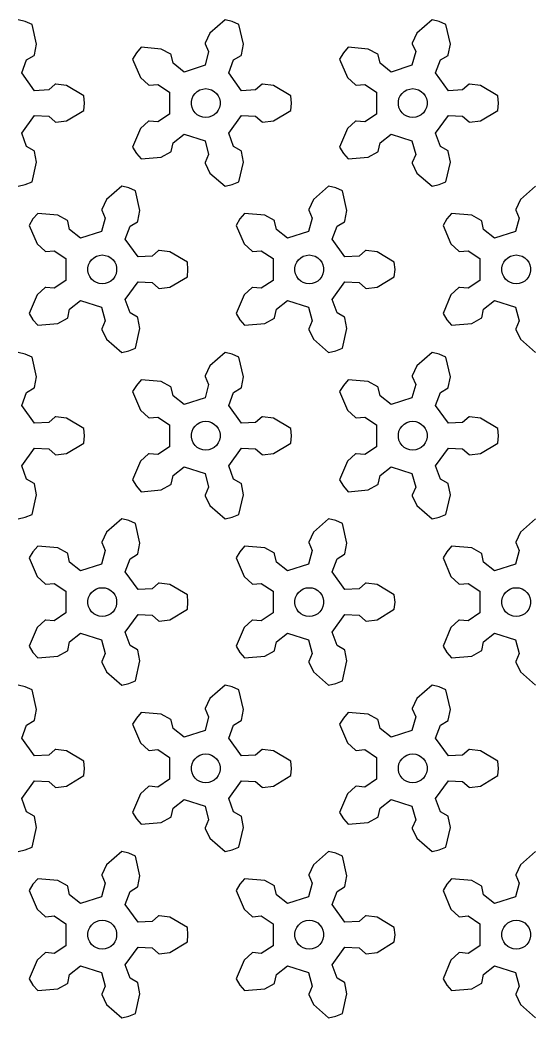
# Model space of a CAD drawing. Extents: x 0 to 210, y 0 to 225.
# Drawn here: x 52.8 to 106.2, y 121.1 to 224.8 of the extents above; entities that cross this region are included whole.
import ezdxf

# ---------------------------------------------------------------- set-up
doc = ezdxf.new("R2010")
doc.units = 0

msp = doc.modelspace()

# ---------------------------------------------------------------- linework, layer by layer
for p, q in [((53.38, 224.61), (52.64, 224.78)), ((54.08, 224.32), (53.38, 224.61)), ((54.55, 222.27), (54.08, 224.32)), ((74.15, 224.78), (72.57, 223.4)), ((74.89, 224.61), (74.15, 224.78)), ((75.59, 224.32), (74.89, 224.61)), ((76.06, 222.27), (75.59, 224.32)), ((95.66, 224.78), (94.08, 223.4)), ((96.41, 224.61), (95.66, 224.78)), ((97.1, 224.32), (96.41, 224.61)), ((97.57, 222.27), (97.1, 224.32)), ((72.57, 223.4), (72.09, 222.37)), ((94.08, 223.4), (93.6, 222.37)), ((54.33, 221.15), (54.55, 222.27)), ((65.43, 221.95), (64.93, 221.38)), ((67.52, 221.76), (65.43, 221.95)), ((72.09, 222.37), (72.09, 222.31)), ((72.09, 222.31), (72.44, 221.49)), ((75.84, 221.15), (76.06, 222.27)), ((86.94, 221.95), (86.44, 221.38)), ((89.03, 221.76), (86.94, 221.95)), ((93.6, 222.37), (93.6, 222.31)), ((93.6, 222.31), (93.96, 221.49)), ((97.35, 221.15), (97.57, 222.27)), ((53.52, 220.64), (54.29, 221.1)), ((54.29, 221.1), (54.33, 221.15)), ((64.93, 221.38), (64.54, 220.72)), ((68.51, 221.21), (67.52, 221.76)), ((68.55, 221.16), (68.51, 221.21)), ((68.75, 220.28), (68.55, 221.16)), ((72.44, 221.49), (72.06, 220.07)), ((75.03, 220.64), (75.81, 221.1)), ((75.81, 221.1), (75.84, 221.15)), ((86.44, 221.38), (86.05, 220.72)), ((90.02, 221.21), (89.03, 221.76)), ((90.06, 221.16), (90.02, 221.21)), ((90.26, 220.28), (90.06, 221.16)), ((93.96, 221.49), (93.57, 220.07)), ((96.55, 220.64), (97.32, 221.1)), ((97.32, 221.1), (97.35, 221.15)), ((53.01, 219.27), (53.52, 220.64)), ((64.54, 220.72), (65.36, 218.79)), ((69.89, 219.37), (68.75, 220.28)), ((72.06, 220.07), (69.89, 219.37)), ((74.52, 219.27), (75.03, 220.64)), ((86.05, 220.72), (86.88, 218.79)), ((91.4, 219.37), (90.26, 220.28)), ((93.57, 220.07), (91.4, 219.37)), ((96.03, 219.27), (96.55, 220.64)), ((54.34, 217.43), (53.01, 219.27)), ((65.36, 218.79), (66.19, 218.02)), ((75.86, 217.43), (74.52, 219.27)), ((86.88, 218.79), (87.71, 218.02)), ((97.37, 217.43), (96.03, 219.27)), ((56.48, 218.09), (55.81, 217.5)), ((56.54, 218.11), (56.48, 218.09)), ((57.67, 217.97), (56.54, 218.11)), ((59.47, 216.89), (57.67, 217.97)), ((66.19, 218.02), (66.25, 218)), ((66.25, 218), (67.15, 218.08)), ((67.15, 218.08), (68.37, 217.28)), ((78, 218.09), (77.32, 217.5)), ((78.05, 218.11), (78, 218.09)), ((79.18, 217.97), (78.05, 218.11)), ((80.98, 216.89), (79.18, 217.97)), ((87.71, 218.02), (87.76, 218)), ((87.76, 218), (88.66, 218.08)), ((88.66, 218.08), (89.88, 217.28)), ((99.51, 218.09), (98.83, 217.5)), ((99.57, 218.11), (99.51, 218.09)), ((100.69, 217.97), (99.57, 218.11)), ((102.5, 216.89), (100.69, 217.97)), ((55.81, 217.5), (54.34, 217.43)), ((59.54, 216.14), (59.47, 216.89)), ((68.37, 217.28), (68.37, 215)), ((70.71, 216.6), (70.84, 216.89)), ((70.84, 216.89), (71.02, 217.14)), ((71.02, 217.14), (71.26, 217.35)), ((71.26, 217.35), (71.53, 217.51)), ((71.53, 217.51), (71.83, 217.6)), ((71.83, 217.6), (72.14, 217.64)), ((72.14, 217.64), (72.45, 217.6)), ((72.45, 217.6), (72.75, 217.51)), ((72.75, 217.51), (73.02, 217.35)), ((73.02, 217.35), (73.25, 217.14)), ((73.25, 217.14), (73.44, 216.89)), ((73.44, 216.89), (73.57, 216.6)), ((77.32, 217.5), (75.86, 217.43)), ((81.05, 216.14), (80.98, 216.89)), ((89.88, 217.28), (89.88, 215)), ((92.22, 216.6), (92.35, 216.89)), ((92.35, 216.89), (92.54, 217.14)), ((92.54, 217.14), (92.77, 217.35)), ((92.77, 217.35), (93.04, 217.51)), ((93.04, 217.51), (93.34, 217.6)), ((93.34, 217.6), (93.65, 217.64)), ((93.65, 217.64), (93.96, 217.6)), ((93.96, 217.6), (94.26, 217.51)), ((94.26, 217.51), (94.53, 217.35)), ((94.53, 217.35), (94.77, 217.14)), ((94.77, 217.14), (94.95, 216.89)), ((94.95, 216.89), (95.08, 216.6)), ((98.83, 217.5), (97.37, 217.43)), ((102.56, 216.14), (102.5, 216.89)), ((59.47, 215.38), (59.54, 216.14)), ((70.65, 216.29), (70.71, 216.6)), ((70.65, 215.98), (70.65, 216.29)), ((70.71, 215.67), (70.65, 215.98)), ((70.84, 215.39), (70.71, 215.67)), ((73.57, 215.67), (73.44, 215.39)), ((73.57, 216.6), (73.63, 216.29)), ((73.63, 215.98), (73.57, 215.67)), ((73.63, 216.29), (73.63, 215.98)), ((80.98, 215.38), (81.05, 216.14)), ((92.16, 216.29), (92.22, 216.6)), ((92.16, 215.98), (92.16, 216.29)), ((92.22, 215.67), (92.16, 215.98)), ((92.35, 215.39), (92.22, 215.67)), ((95.08, 215.67), (94.95, 215.39)), ((95.08, 216.6), (95.14, 216.29)), ((95.14, 215.98), (95.08, 215.67)), ((95.14, 216.29), (95.14, 215.98)), ((102.5, 215.38), (102.56, 216.14)), ((53.01, 213), (54.34, 214.84)), ((54.34, 214.84), (55.81, 214.78)), ((55.81, 214.78), (56.48, 214.18)), ((57.67, 214.3), (59.47, 215.38)), ((68.37, 215), (67.15, 214.19)), ((71.02, 215.13), (70.84, 215.39)), ((71.26, 214.92), (71.02, 215.13)), ((71.53, 214.77), (71.26, 214.92)), ((71.83, 214.67), (71.53, 214.77)), ((72.14, 214.64), (71.83, 214.67)), ((72.45, 214.67), (72.14, 214.64)), ((72.75, 214.77), (72.45, 214.67)), ((73.02, 214.92), (72.75, 214.77)), ((73.25, 215.13), (73.02, 214.92)), ((73.44, 215.39), (73.25, 215.13)), ((74.52, 213), (75.86, 214.84)), ((75.86, 214.84), (77.32, 214.78)), ((77.32, 214.78), (78, 214.18)), ((79.18, 214.3), (80.98, 215.38)), ((89.88, 215), (88.66, 214.19)), ((92.54, 215.13), (92.35, 215.39)), ((92.77, 214.92), (92.54, 215.13)), ((93.04, 214.77), (92.77, 214.92)), ((93.34, 214.67), (93.04, 214.77)), ((93.65, 214.64), (93.34, 214.67)), ((93.96, 214.67), (93.65, 214.64)), ((94.26, 214.77), (93.96, 214.67)), ((94.53, 214.92), (94.26, 214.77)), ((94.77, 215.13), (94.53, 214.92)), ((94.95, 215.39), (94.77, 215.13)), ((96.03, 213), (97.37, 214.84)), ((97.37, 214.84), (98.83, 214.78)), ((98.83, 214.78), (99.51, 214.18)), ((100.69, 214.3), (102.5, 215.38)), ((56.48, 214.18), (56.54, 214.17)), ((56.54, 214.17), (57.67, 214.3)), ((66.19, 214.26), (65.36, 213.48)), ((66.25, 214.27), (66.19, 214.26)), ((67.15, 214.19), (66.25, 214.27)), ((78, 214.18), (78.05, 214.17)), ((78.05, 214.17), (79.18, 214.3)), ((87.71, 214.26), (86.88, 213.48)), ((87.76, 214.27), (87.71, 214.26)), ((88.66, 214.19), (87.76, 214.27)), ((99.51, 214.18), (99.57, 214.17)), ((99.57, 214.17), (100.69, 214.3)), ((53.52, 211.63), (53.01, 213)), ((65.36, 213.48), (64.54, 211.55)), ((68.75, 211.99), (69.89, 212.9)), ((69.89, 212.9), (72.06, 212.2)), ((75.03, 211.63), (74.52, 213)), ((86.88, 213.48), (86.05, 211.55)), ((90.26, 211.99), (91.4, 212.9)), ((91.4, 212.9), (93.57, 212.2)), ((96.55, 211.63), (96.03, 213)), ((54.29, 211.17), (53.52, 211.63)), ((64.54, 211.55), (64.93, 210.9)), ((68.55, 211.11), (68.75, 211.99)), ((72.06, 212.2), (72.44, 210.79)), ((75.81, 211.17), (75.03, 211.63)), ((86.05, 211.55), (86.44, 210.9)), ((90.06, 211.11), (90.26, 211.99)), ((93.57, 212.2), (93.96, 210.79)), ((97.32, 211.17), (96.55, 211.63)), ((54.33, 211.12), (54.29, 211.17)), ((54.55, 210.01), (54.33, 211.12)), ((64.93, 210.9), (65.43, 210.33)), ((65.43, 210.33), (67.52, 210.51)), ((67.52, 210.51), (68.51, 211.07)), ((68.51, 211.07), (68.55, 211.11)), ((72.44, 210.79), (72.09, 209.96)), ((75.84, 211.12), (75.81, 211.17)), ((76.06, 210.01), (75.84, 211.12)), ((86.44, 210.9), (86.94, 210.33)), ((86.94, 210.33), (89.03, 210.51)), ((89.03, 210.51), (90.02, 211.07)), ((90.02, 211.07), (90.06, 211.11)), ((93.96, 210.79), (93.6, 209.96)), ((97.35, 211.12), (97.32, 211.17)), ((97.57, 210.01), (97.35, 211.12)), ((54.08, 207.96), (54.55, 210.01)), ((72.09, 209.96), (72.09, 209.9)), ((72.09, 209.9), (72.57, 208.87)), ((75.59, 207.96), (76.06, 210.01)), ((93.6, 209.96), (93.6, 209.9)), ((93.6, 209.9), (94.08, 208.87)), ((97.1, 207.96), (97.57, 210.01)), ((72.57, 208.87), (74.15, 207.49)), ((94.08, 208.87), (95.66, 207.49)), ((52.64, 207.49), (53.38, 207.66)), ((53.38, 207.66), (54.08, 207.96)), ((63.4, 207.49), (61.81, 206.11)), ((64.14, 207.32), (63.4, 207.49)), ((64.83, 207.02), (64.14, 207.32)), ((74.15, 207.49), (74.89, 207.66)), ((74.89, 207.66), (75.59, 207.96)), ((84.91, 207.49), (83.33, 206.11)), ((85.65, 207.32), (84.91, 207.49)), ((86.35, 207.02), (85.65, 207.32)), ((95.66, 207.49), (96.41, 207.66)), ((96.41, 207.66), (97.1, 207.96)), ((106.42, 207.49), (104.84, 206.11)), ((65.3, 204.98), (64.83, 207.02)), ((86.82, 204.98), (86.35, 207.02)), ((61.81, 206.11), (61.34, 205.08)), ((83.33, 206.11), (82.85, 205.08)), ((104.84, 206.11), (104.36, 205.08)), ((54.67, 204.66), (54.17, 204.09)), ((56.76, 204.47), (54.67, 204.66)), ((57.76, 203.92), (56.76, 204.47)), ((61.34, 205.08), (61.33, 205.02)), ((61.33, 205.02), (61.69, 204.19)), ((65.08, 203.86), (65.3, 204.98)), ((76.18, 204.66), (75.68, 204.09)), ((78.28, 204.47), (76.18, 204.66)), ((79.27, 203.92), (78.28, 204.47)), ((82.85, 205.08), (82.85, 205.02)), ((82.85, 205.02), (83.2, 204.19)), ((86.6, 203.86), (86.82, 204.98)), ((97.7, 204.66), (97.2, 204.09)), ((99.79, 204.47), (97.7, 204.66)), ((100.78, 203.92), (99.79, 204.47)), ((104.36, 205.08), (104.36, 205.02)), ((104.36, 205.02), (104.71, 204.19)), ((54.17, 204.09), (53.78, 203.43)), ((53.78, 203.43), (54.61, 201.5)), ((57.79, 203.87), (57.76, 203.92)), ((57.99, 202.99), (57.79, 203.87)), ((61.69, 204.19), (61.3, 202.78)), ((63.76, 201.98), (64.28, 203.35)), ((64.28, 203.35), (65.05, 203.81)), ((65.05, 203.81), (65.08, 203.86)), ((75.68, 204.09), (75.29, 203.43)), ((75.29, 203.43), (76.12, 201.5)), ((79.3, 203.87), (79.27, 203.92)), ((79.5, 202.99), (79.3, 203.87)), ((83.2, 204.19), (82.81, 202.78)), ((85.28, 201.98), (85.79, 203.35)), ((85.79, 203.35), (86.56, 203.81)), ((86.56, 203.81), (86.6, 203.86)), ((97.2, 204.09), (96.81, 203.43)), ((96.81, 203.43), (97.63, 201.5)), ((100.82, 203.87), (100.78, 203.92)), ((101.02, 202.99), (100.82, 203.87)), ((104.71, 204.19), (104.33, 202.78)), ((59.13, 202.08), (57.99, 202.99)), ((61.3, 202.78), (59.13, 202.08)), ((80.65, 202.08), (79.5, 202.99)), ((82.81, 202.78), (80.65, 202.08)), ((102.16, 202.08), (101.02, 202.99)), ((104.33, 202.78), (102.16, 202.08)), ((54.61, 201.5), (55.44, 200.73)), ((65.1, 200.14), (63.76, 201.98)), ((76.12, 201.5), (76.95, 200.73)), ((86.61, 200.14), (85.28, 201.98)), ((97.63, 201.5), (98.46, 200.73)), ((55.44, 200.73), (55.5, 200.71)), ((55.5, 200.71), (56.39, 200.79)), ((56.39, 200.79), (57.61, 199.99)), ((60.5, 200.06), (60.77, 200.22)), ((60.77, 200.22), (61.07, 200.31)), ((61.07, 200.31), (61.38, 200.35)), ((61.38, 200.35), (61.69, 200.31)), ((61.69, 200.31), (61.99, 200.22)), ((61.99, 200.22), (62.26, 200.06)), ((66.56, 200.21), (65.1, 200.14)), ((67.24, 200.8), (66.56, 200.21)), ((67.3, 200.82), (67.24, 200.8)), ((68.42, 200.68), (67.3, 200.82)), ((70.23, 199.6), (68.42, 200.68)), ((76.95, 200.73), (77.01, 200.71)), ((77.01, 200.71), (77.9, 200.79)), ((77.9, 200.79), (79.13, 199.99)), ((82.01, 200.06), (82.28, 200.22)), ((82.28, 200.22), (82.58, 200.31)), ((82.58, 200.31), (82.9, 200.35)), ((82.9, 200.35), (83.21, 200.31)), ((83.21, 200.31), (83.51, 200.22)), ((83.51, 200.22), (83.78, 200.06)), ((88.08, 200.21), (86.61, 200.14)), ((88.75, 200.8), (88.08, 200.21)), ((88.81, 200.82), (88.75, 200.8)), ((89.94, 200.68), (88.81, 200.82)), ((91.74, 199.6), (89.94, 200.68)), ((98.46, 200.73), (98.52, 200.71)), ((98.52, 200.71), (99.42, 200.79)), ((99.42, 200.79), (100.64, 199.99)), ((103.53, 200.06), (103.8, 200.22)), ((103.8, 200.22), (104.1, 200.31)), ((104.1, 200.31), (104.41, 200.35)), ((104.41, 200.35), (104.72, 200.31)), ((104.72, 200.31), (105.02, 200.22)), ((105.02, 200.22), (105.29, 200.06)), ((57.61, 199.99), (57.61, 197.71)), ((59.89, 199), (59.96, 199.31)), ((59.96, 199.31), (60.08, 199.6)), ((60.08, 199.6), (60.27, 199.85)), ((60.27, 199.85), (60.5, 200.06)), ((62.26, 200.06), (62.5, 199.85)), ((62.5, 199.85), (62.68, 199.6)), ((62.68, 199.6), (62.81, 199.31)), ((62.81, 199.31), (62.87, 199)), ((70.29, 198.85), (70.23, 199.6)), ((79.13, 199.99), (79.13, 197.71)), ((81.4, 199), (81.47, 199.31)), ((81.47, 199.31), (81.6, 199.6)), ((81.6, 199.6), (81.78, 199.85)), ((81.78, 199.85), (82.01, 200.06)), ((83.78, 200.06), (84.01, 199.85)), ((84.01, 199.85), (84.19, 199.6)), ((84.19, 199.6), (84.32, 199.31)), ((84.32, 199.31), (84.39, 199)), ((91.81, 198.85), (91.74, 199.6)), ((100.64, 199.99), (100.64, 197.71)), ((102.92, 199), (102.98, 199.31)), ((102.98, 199.31), (103.11, 199.6)), ((103.11, 199.6), (103.29, 199.85)), ((103.29, 199.85), (103.53, 200.06)), ((105.29, 200.06), (105.52, 199.85)), ((105.52, 199.85), (105.71, 199.6)), ((105.71, 199.6), (105.83, 199.31)), ((105.83, 199.31), (105.9, 199)), ((59.89, 198.69), (59.89, 199)), ((59.96, 198.38), (59.89, 198.69)), ((60.08, 198.1), (59.96, 198.38)), ((60.27, 197.84), (60.08, 198.1)), ((62.68, 198.1), (62.5, 197.84)), ((62.81, 198.38), (62.68, 198.1)), ((62.87, 198.69), (62.81, 198.38)), ((62.87, 199), (62.87, 198.69)), ((68.42, 197.01), (70.23, 198.09)), ((70.23, 198.09), (70.29, 198.85)), ((81.4, 198.69), (81.4, 199)), ((81.47, 198.38), (81.4, 198.69)), ((81.6, 198.1), (81.47, 198.38)), ((81.78, 197.84), (81.6, 198.1)), ((84.19, 198.1), (84.01, 197.84)), ((84.32, 198.38), (84.19, 198.1)), ((84.39, 198.69), (84.32, 198.38)), ((84.39, 199), (84.39, 198.69)), ((89.94, 197.01), (91.74, 198.09)), ((91.74, 198.09), (91.81, 198.85)), ((102.92, 198.69), (102.92, 199)), ((102.98, 198.38), (102.92, 198.69)), ((103.11, 198.1), (102.98, 198.38)), ((103.29, 197.84), (103.11, 198.1)), ((105.71, 198.1), (105.52, 197.84)), ((105.83, 198.38), (105.71, 198.1)), ((105.9, 198.69), (105.83, 198.38)), ((105.9, 199), (105.9, 198.69)), ((55.44, 196.96), (54.61, 196.19)), ((55.5, 196.98), (55.44, 196.96)), ((56.39, 196.9), (55.5, 196.98)), ((57.61, 197.71), (56.39, 196.9)), ((60.5, 197.63), (60.27, 197.84)), ((60.77, 197.48), (60.5, 197.63)), ((61.07, 197.38), (60.77, 197.48)), ((61.38, 197.35), (61.07, 197.38)), ((61.69, 197.38), (61.38, 197.35)), ((61.99, 197.48), (61.69, 197.38)), ((62.26, 197.63), (61.99, 197.48)), ((62.5, 197.84), (62.26, 197.63)), ((63.76, 195.71), (65.1, 197.55)), ((65.1, 197.55), (66.56, 197.48)), ((66.56, 197.48), (67.24, 196.89)), ((67.3, 196.88), (68.42, 197.01)), ((76.95, 196.96), (76.12, 196.19)), ((77.01, 196.98), (76.95, 196.96)), ((77.9, 196.9), (77.01, 196.98)), ((79.13, 197.71), (77.9, 196.9)), ((82.01, 197.63), (81.78, 197.84)), ((82.28, 197.48), (82.01, 197.63)), ((82.58, 197.38), (82.28, 197.48)), ((82.9, 197.35), (82.58, 197.38)), ((83.21, 197.38), (82.9, 197.35)), ((83.51, 197.48), (83.21, 197.38)), ((83.78, 197.63), (83.51, 197.48)), ((84.01, 197.84), (83.78, 197.63)), ((85.28, 195.71), (86.61, 197.55)), ((86.61, 197.55), (88.08, 197.48)), ((88.08, 197.48), (88.75, 196.89)), ((88.81, 196.88), (89.94, 197.01)), ((98.46, 196.96), (97.63, 196.19)), ((98.52, 196.98), (98.46, 196.96)), ((99.42, 196.9), (98.52, 196.98)), ((100.64, 197.71), (99.42, 196.9)), ((103.53, 197.63), (103.29, 197.84)), ((103.8, 197.48), (103.53, 197.63)), ((104.1, 197.38), (103.8, 197.48)), ((104.41, 197.35), (104.1, 197.38)), ((104.72, 197.38), (104.41, 197.35)), ((105.02, 197.48), (104.72, 197.38)), ((105.29, 197.63), (105.02, 197.48)), ((105.52, 197.84), (105.29, 197.63)), ((54.61, 196.19), (53.78, 194.26)), ((67.24, 196.89), (67.3, 196.88)), ((76.12, 196.19), (75.29, 194.26)), ((88.75, 196.89), (88.81, 196.88)), ((97.63, 196.19), (96.81, 194.26)), ((57.99, 194.7), (59.13, 195.61)), ((59.13, 195.61), (61.3, 194.91)), ((61.3, 194.91), (61.69, 193.5)), ((64.28, 194.34), (63.76, 195.71)), ((79.5, 194.7), (80.65, 195.61)), ((80.65, 195.61), (82.81, 194.91)), ((82.81, 194.91), (83.2, 193.5)), ((85.79, 194.34), (85.28, 195.71)), ((101.02, 194.7), (102.16, 195.61)), ((102.16, 195.61), (104.33, 194.91)), ((104.33, 194.91), (104.71, 193.5)), ((53.78, 194.26), (54.17, 193.61)), ((57.79, 193.82), (57.99, 194.7)), ((65.05, 193.88), (64.28, 194.34)), ((65.08, 193.83), (65.05, 193.88)), ((75.29, 194.26), (75.68, 193.61)), ((79.3, 193.82), (79.5, 194.7)), ((86.56, 193.88), (85.79, 194.34)), ((86.6, 193.83), (86.56, 193.88)), ((96.81, 194.26), (97.2, 193.61)), ((100.82, 193.82), (101.02, 194.7)), ((54.17, 193.61), (54.67, 193.04)), ((54.67, 193.04), (56.76, 193.22)), ((56.76, 193.22), (57.76, 193.77)), ((57.76, 193.77), (57.79, 193.82)), ((61.69, 193.5), (61.33, 192.67)), ((65.3, 192.72), (65.08, 193.83)), ((75.68, 193.61), (76.18, 193.04)), ((76.18, 193.04), (78.28, 193.22)), ((78.28, 193.22), (79.27, 193.77)), ((79.27, 193.77), (79.3, 193.82)), ((83.2, 193.5), (82.85, 192.67)), ((86.82, 192.72), (86.6, 193.83)), ((97.2, 193.61), (97.7, 193.04)), ((97.7, 193.04), (99.79, 193.22)), ((99.79, 193.22), (100.78, 193.77)), ((100.78, 193.77), (100.82, 193.82)), ((104.71, 193.5), (104.36, 192.67)), ((61.33, 192.67), (61.34, 192.61)), ((61.34, 192.61), (61.81, 191.58)), ((64.83, 190.67), (65.3, 192.72)), ((82.85, 192.67), (82.85, 192.61)), ((82.85, 192.61), (83.33, 191.58)), ((86.35, 190.67), (86.82, 192.72)), ((104.36, 192.67), (104.36, 192.61)), ((104.36, 192.61), (104.84, 191.58)), ((61.81, 191.58), (63.4, 190.2)), ((83.33, 191.58), (84.91, 190.2)), ((104.84, 191.58), (106.42, 190.2)), ((53.38, 190.03), (52.64, 190.2)), ((54.08, 189.73), (53.38, 190.03)), ((54.55, 187.68), (54.08, 189.73)), ((63.4, 190.2), (64.14, 190.37)), ((64.14, 190.37), (64.83, 190.67)), ((74.15, 190.2), (72.57, 188.82)), ((74.89, 190.03), (74.15, 190.2)), ((75.59, 189.73), (74.89, 190.03)), ((76.06, 187.68), (75.59, 189.73)), ((84.91, 190.2), (85.65, 190.37)), ((85.65, 190.37), (86.35, 190.67)), ((95.66, 190.2), (94.08, 188.82)), ((96.41, 190.03), (95.66, 190.2)), ((97.1, 189.73), (96.41, 190.03)), ((97.57, 187.68), (97.1, 189.73)), ((72.57, 188.82), (72.09, 187.79)), ((94.08, 188.82), (93.6, 187.79)), ((54.33, 186.57), (54.55, 187.68)), ((72.09, 187.79), (72.09, 187.73)), ((72.09, 187.73), (72.44, 186.9)), ((75.84, 186.57), (76.06, 187.68)), ((93.6, 187.79), (93.6, 187.73)), ((93.6, 187.73), (93.96, 186.9)), ((97.35, 186.57), (97.57, 187.68)), ((64.93, 186.79), (64.54, 186.14)), ((65.43, 187.37), (64.93, 186.79)), ((67.52, 187.18), (65.43, 187.37)), ((68.51, 186.63), (67.52, 187.18)), ((68.55, 186.58), (68.51, 186.63)), ((72.44, 186.9), (72.06, 185.49)), ((86.44, 186.79), (86.05, 186.14)), ((86.94, 187.37), (86.44, 186.79)), ((89.03, 187.18), (86.94, 187.37)), ((90.02, 186.63), (89.03, 187.18)), ((90.06, 186.58), (90.02, 186.63)), ((93.96, 186.9), (93.57, 185.49)), ((53.01, 184.69), (53.52, 186.06)), ((53.52, 186.06), (54.29, 186.52)), ((54.29, 186.52), (54.33, 186.57)), ((64.54, 186.14), (65.36, 184.21)), ((68.75, 185.7), (68.55, 186.58)), ((69.89, 184.79), (68.75, 185.7)), ((74.52, 184.69), (75.03, 186.06)), ((75.03, 186.06), (75.81, 186.52)), ((75.81, 186.52), (75.84, 186.57)), ((86.05, 186.14), (86.88, 184.21)), ((90.26, 185.7), (90.06, 186.58)), ((91.4, 184.79), (90.26, 185.7)), ((96.03, 184.69), (96.55, 186.06)), ((96.55, 186.06), (97.32, 186.52)), ((97.32, 186.52), (97.35, 186.57)), ((54.34, 182.85), (53.01, 184.69)), ((72.06, 185.49), (69.89, 184.79)), ((75.86, 182.85), (74.52, 184.69)), ((93.57, 185.49), (91.4, 184.79)), ((97.37, 182.85), (96.03, 184.69)), ((56.48, 183.51), (55.81, 182.92)), ((56.54, 183.53), (56.48, 183.51)), ((57.67, 183.39), (56.54, 183.53)), ((65.36, 184.21), (66.19, 183.44)), ((66.25, 183.42), (67.15, 183.5)), ((67.15, 183.5), (68.37, 182.69)), ((78, 183.51), (77.32, 182.92)), ((78.05, 183.53), (78, 183.51)), ((79.18, 183.39), (78.05, 183.53)), ((86.88, 184.21), (87.71, 183.44)), ((87.76, 183.42), (88.66, 183.5)), ((88.66, 183.5), (89.88, 182.69)), ((99.51, 183.51), (98.83, 182.92)), ((99.57, 183.53), (99.51, 183.51)), ((100.69, 183.39), (99.57, 183.53)), ((55.81, 182.92), (54.34, 182.85)), ((59.47, 182.31), (57.67, 183.39)), ((66.19, 183.44), (66.25, 183.42)), ((68.37, 182.69), (68.37, 180.42)), ((70.84, 182.31), (71.02, 182.56)), ((71.02, 182.56), (71.26, 182.77)), ((71.26, 182.77), (71.53, 182.93)), ((71.53, 182.93), (71.83, 183.02)), ((71.83, 183.02), (72.14, 183.06)), ((72.14, 183.06), (72.45, 183.02)), ((72.45, 183.02), (72.75, 182.93)), ((72.75, 182.93), (73.02, 182.77)), ((73.02, 182.77), (73.25, 182.56)), ((73.25, 182.56), (73.44, 182.31)), ((77.32, 182.92), (75.86, 182.85)), ((80.98, 182.31), (79.18, 183.39)), ((87.71, 183.44), (87.76, 183.42)), ((89.88, 182.69), (89.88, 180.42)), ((92.35, 182.31), (92.54, 182.56)), ((92.54, 182.56), (92.77, 182.77)), ((92.77, 182.77), (93.04, 182.93)), ((93.04, 182.93), (93.34, 183.02)), ((93.34, 183.02), (93.65, 183.06)), ((93.65, 183.06), (93.96, 183.02)), ((93.96, 183.02), (94.26, 182.93)), ((94.26, 182.93), (94.53, 182.77)), ((94.53, 182.77), (94.77, 182.56)), ((94.77, 182.56), (94.95, 182.31)), ((98.83, 182.92), (97.37, 182.85)), ((102.5, 182.31), (100.69, 183.39)), ((59.54, 181.56), (59.47, 182.31)), ((59.47, 180.8), (59.54, 181.56)), ((70.65, 181.71), (70.71, 182.02)), ((70.65, 181.4), (70.65, 181.71)), ((70.71, 182.02), (70.84, 182.31)), ((73.44, 182.31), (73.57, 182.02)), ((73.57, 182.02), (73.63, 181.71)), ((73.63, 181.71), (73.63, 181.4)), ((81.05, 181.56), (80.98, 182.31)), ((80.98, 180.8), (81.05, 181.56)), ((92.16, 181.71), (92.22, 182.02)), ((92.16, 181.4), (92.16, 181.71)), ((92.22, 182.02), (92.35, 182.31)), ((94.95, 182.31), (95.08, 182.02)), ((95.08, 182.02), (95.14, 181.71)), ((95.14, 181.71), (95.14, 181.4)), ((102.56, 181.56), (102.5, 182.31)), ((102.5, 180.8), (102.56, 181.56)), ((57.67, 179.72), (59.47, 180.8)), ((68.37, 180.42), (67.15, 179.61)), ((70.71, 181.09), (70.65, 181.4)), ((70.84, 180.81), (70.71, 181.09)), ((71.02, 180.55), (70.84, 180.81)), ((71.26, 180.34), (71.02, 180.55)), ((73.25, 180.55), (73.02, 180.34)), ((73.44, 180.81), (73.25, 180.55)), ((73.57, 181.09), (73.44, 180.81)), ((73.63, 181.4), (73.57, 181.09)), ((79.18, 179.72), (80.98, 180.8)), ((89.88, 180.42), (88.66, 179.61)), ((92.22, 181.09), (92.16, 181.4)), ((92.35, 180.81), (92.22, 181.09)), ((92.54, 180.55), (92.35, 180.81)), ((92.77, 180.34), (92.54, 180.55)), ((94.77, 180.55), (94.53, 180.34)), ((94.95, 180.81), (94.77, 180.55)), ((95.08, 181.09), (94.95, 180.81)), ((95.14, 181.4), (95.08, 181.09)), ((100.69, 179.72), (102.5, 180.8)), ((53.01, 178.42), (54.34, 180.26)), ((54.34, 180.26), (55.81, 180.19)), ((55.81, 180.19), (56.48, 179.6)), ((56.48, 179.6), (56.54, 179.58)), ((56.54, 179.58), (57.67, 179.72)), ((66.19, 179.67), (65.36, 178.9)), ((66.25, 179.69), (66.19, 179.67)), ((67.15, 179.61), (66.25, 179.69)), ((71.53, 180.19), (71.26, 180.34)), ((71.83, 180.09), (71.53, 180.19)), ((72.14, 180.06), (71.83, 180.09)), ((72.45, 180.09), (72.14, 180.06)), ((72.75, 180.19), (72.45, 180.09)), ((73.02, 180.34), (72.75, 180.19)), ((74.52, 178.42), (75.86, 180.26)), ((75.86, 180.26), (77.32, 180.19)), ((77.32, 180.19), (78, 179.6)), ((78, 179.6), (78.05, 179.58)), ((78.05, 179.58), (79.18, 179.72)), ((87.71, 179.67), (86.88, 178.9)), ((87.76, 179.69), (87.71, 179.67)), ((88.66, 179.61), (87.76, 179.69)), ((93.04, 180.19), (92.77, 180.34)), ((93.34, 180.09), (93.04, 180.19)), ((93.65, 180.06), (93.34, 180.09)), ((93.96, 180.09), (93.65, 180.06)), ((94.26, 180.19), (93.96, 180.09)), ((94.53, 180.34), (94.26, 180.19)), ((96.03, 178.42), (97.37, 180.26)), ((97.37, 180.26), (98.83, 180.19)), ((98.83, 180.19), (99.51, 179.6)), ((99.51, 179.6), (99.57, 179.58)), ((99.57, 179.58), (100.69, 179.72)), ((53.52, 177.05), (53.01, 178.42)), ((65.36, 178.9), (64.54, 176.97)), ((68.75, 177.41), (69.89, 178.32)), ((69.89, 178.32), (72.06, 177.62)), ((75.03, 177.05), (74.52, 178.42)), ((86.88, 178.9), (86.05, 176.97)), ((90.26, 177.41), (91.4, 178.32)), ((91.4, 178.32), (93.57, 177.62)), ((96.55, 177.05), (96.03, 178.42)), ((68.55, 176.53), (68.75, 177.41)), ((72.06, 177.62), (72.44, 176.21)), ((90.06, 176.53), (90.26, 177.41)), ((93.57, 177.62), (93.96, 176.21)), ((54.29, 176.59), (53.52, 177.05)), ((54.33, 176.54), (54.29, 176.59)), ((54.55, 175.43), (54.33, 176.54)), ((64.54, 176.97), (64.93, 176.32)), ((64.93, 176.32), (65.43, 175.74)), ((67.52, 175.93), (68.51, 176.48)), ((68.51, 176.48), (68.55, 176.53)), ((75.81, 176.59), (75.03, 177.05)), ((75.84, 176.54), (75.81, 176.59)), ((76.06, 175.43), (75.84, 176.54)), ((86.05, 176.97), (86.44, 176.32)), ((86.44, 176.32), (86.94, 175.74)), ((89.03, 175.93), (90.02, 176.48)), ((90.02, 176.48), (90.06, 176.53)), ((97.32, 176.59), (96.55, 177.05)), ((97.35, 176.54), (97.32, 176.59)), ((97.57, 175.43), (97.35, 176.54)), ((54.08, 173.38), (54.55, 175.43)), ((65.43, 175.74), (67.52, 175.93)), ((72.44, 176.21), (72.09, 175.38)), ((72.09, 175.38), (72.09, 175.32)), ((72.09, 175.32), (72.57, 174.29)), ((75.59, 173.38), (76.06, 175.43)), ((86.94, 175.74), (89.03, 175.93)), ((93.96, 176.21), (93.6, 175.38)), ((93.6, 175.38), (93.6, 175.32)), ((93.6, 175.32), (94.08, 174.29)), ((97.1, 173.38), (97.57, 175.43)), ((72.57, 174.29), (74.15, 172.91)), ((94.08, 174.29), (95.66, 172.91)), ((53.38, 173.08), (54.08, 173.38)), ((74.89, 173.08), (75.59, 173.38)), ((96.41, 173.08), (97.1, 173.38)), ((52.64, 172.91), (53.38, 173.08)), ((63.4, 172.91), (61.81, 171.53)), ((64.14, 172.74), (63.4, 172.91)), ((64.83, 172.44), (64.14, 172.74)), ((65.3, 170.39), (64.83, 172.44)), ((74.15, 172.91), (74.89, 173.08)), ((84.91, 172.91), (83.33, 171.53)), ((85.65, 172.74), (84.91, 172.91)), ((86.35, 172.44), (85.65, 172.74)), ((86.82, 170.39), (86.35, 172.44)), ((95.66, 172.91), (96.41, 173.08)), ((106.42, 172.91), (104.84, 171.53)), ((61.81, 171.53), (61.34, 170.5)), ((83.33, 171.53), (82.85, 170.5)), ((104.84, 171.53), (104.36, 170.5)), ((54.67, 170.08), (54.17, 169.5)), ((56.76, 169.89), (54.67, 170.08)), ((61.34, 170.5), (61.33, 170.44)), ((61.33, 170.44), (61.69, 169.61)), ((65.08, 169.28), (65.3, 170.39)), ((76.18, 170.08), (75.68, 169.5)), ((78.28, 169.89), (76.18, 170.08)), ((82.85, 170.5), (82.85, 170.44)), ((82.85, 170.44), (83.2, 169.61)), ((86.6, 169.28), (86.82, 170.39)), ((97.7, 170.08), (97.2, 169.5)), ((99.79, 169.89), (97.7, 170.08)), ((104.36, 170.5), (104.36, 170.44)), ((104.36, 170.44), (104.71, 169.61)), ((54.17, 169.5), (53.78, 168.85)), ((57.76, 169.34), (56.76, 169.89)), ((57.79, 169.29), (57.76, 169.34)), ((57.99, 168.41), (57.79, 169.29)), ((61.69, 169.61), (61.3, 168.2)), ((64.28, 168.77), (65.05, 169.23)), ((65.05, 169.23), (65.08, 169.28)), ((75.68, 169.5), (75.29, 168.85)), ((79.27, 169.34), (78.28, 169.89)), ((79.3, 169.29), (79.27, 169.34)), ((79.5, 168.41), (79.3, 169.29)), ((83.2, 169.61), (82.81, 168.2)), ((85.79, 168.77), (86.56, 169.23)), ((86.56, 169.23), (86.6, 169.28)), ((97.2, 169.5), (96.81, 168.85)), ((100.78, 169.34), (99.79, 169.89)), ((100.82, 169.29), (100.78, 169.34)), ((101.02, 168.41), (100.82, 169.29)), ((104.71, 169.61), (104.33, 168.2)), ((53.78, 168.85), (54.61, 166.92)), ((59.13, 167.5), (57.99, 168.41)), ((61.3, 168.2), (59.13, 167.5)), ((63.76, 167.4), (64.28, 168.77)), ((75.29, 168.85), (76.12, 166.92)), ((80.65, 167.5), (79.5, 168.41)), ((82.81, 168.2), (80.65, 167.5)), ((85.28, 167.4), (85.79, 168.77)), ((96.81, 168.85), (97.63, 166.92)), ((102.16, 167.5), (101.02, 168.41)), ((104.33, 168.2), (102.16, 167.5)), ((54.61, 166.92), (55.44, 166.15)), ((65.1, 165.56), (63.76, 167.4)), ((76.12, 166.92), (76.95, 166.15)), ((86.61, 165.56), (85.28, 167.4)), ((97.63, 166.92), (98.46, 166.15)), ((55.44, 166.15), (55.5, 166.13)), ((55.5, 166.13), (56.39, 166.21)), ((56.39, 166.21), (57.61, 165.4)), ((67.24, 166.22), (66.56, 165.63)), ((67.3, 166.24), (67.24, 166.22)), ((68.42, 166.1), (67.3, 166.24)), ((70.23, 165.02), (68.42, 166.1)), ((76.95, 166.15), (77.01, 166.13)), ((77.01, 166.13), (77.9, 166.21)), ((77.9, 166.21), (79.13, 165.4)), ((88.75, 166.22), (88.08, 165.63)), ((88.81, 166.24), (88.75, 166.22)), ((89.94, 166.1), (88.81, 166.24)), ((91.74, 165.02), (89.94, 166.1)), ((98.46, 166.15), (98.52, 166.13)), ((98.52, 166.13), (99.42, 166.21)), ((99.42, 166.21), (100.64, 165.4)), ((57.61, 165.4), (57.61, 163.13)), ((59.96, 164.73), (60.08, 165.01)), ((60.08, 165.01), (60.27, 165.27)), ((60.27, 165.27), (60.5, 165.48)), ((60.5, 165.48), (60.77, 165.63)), ((60.77, 165.63), (61.07, 165.73)), ((61.07, 165.73), (61.38, 165.76)), ((61.38, 165.76), (61.69, 165.73)), ((61.69, 165.73), (61.99, 165.63)), ((61.99, 165.63), (62.26, 165.48)), ((62.26, 165.48), (62.5, 165.27)), ((62.5, 165.27), (62.68, 165.01)), ((62.68, 165.01), (62.81, 164.73)), ((66.56, 165.63), (65.1, 165.56)), ((70.29, 164.26), (70.23, 165.02)), ((79.13, 165.4), (79.13, 163.13)), ((81.47, 164.73), (81.6, 165.01)), ((81.6, 165.01), (81.78, 165.27)), ((81.78, 165.27), (82.01, 165.48)), ((82.01, 165.48), (82.28, 165.63)), ((82.28, 165.63), (82.58, 165.73)), ((82.58, 165.73), (82.9, 165.76)), ((82.9, 165.76), (83.21, 165.73)), ((83.21, 165.73), (83.51, 165.63)), ((83.51, 165.63), (83.78, 165.48)), ((83.78, 165.48), (84.01, 165.27)), ((84.01, 165.27), (84.19, 165.01)), ((84.19, 165.01), (84.32, 164.73)), ((88.08, 165.63), (86.61, 165.56)), ((91.81, 164.26), (91.74, 165.02)), ((100.64, 165.4), (100.64, 163.13)), ((102.98, 164.73), (103.11, 165.01)), ((103.11, 165.01), (103.29, 165.27)), ((103.29, 165.27), (103.53, 165.48)), ((103.53, 165.48), (103.8, 165.63)), ((103.8, 165.63), (104.1, 165.73)), ((104.1, 165.73), (104.41, 165.76)), ((104.41, 165.76), (104.72, 165.73)), ((104.72, 165.73), (105.02, 165.63)), ((105.02, 165.63), (105.29, 165.48)), ((105.29, 165.48), (105.52, 165.27)), ((105.52, 165.27), (105.71, 165.01)), ((105.71, 165.01), (105.83, 164.73)), ((59.89, 164.42), (59.96, 164.73)), ((59.89, 164.11), (59.89, 164.42)), ((59.96, 163.8), (59.89, 164.11)), ((60.08, 163.51), (59.96, 163.8)), ((62.81, 163.8), (62.68, 163.51)), ((62.81, 164.73), (62.87, 164.42)), ((62.87, 164.11), (62.81, 163.8)), ((62.87, 164.42), (62.87, 164.11)), ((70.23, 163.51), (70.29, 164.26)), ((81.4, 164.42), (81.47, 164.73)), ((81.4, 164.11), (81.4, 164.42)), ((81.47, 163.8), (81.4, 164.11)), ((81.6, 163.51), (81.47, 163.8)), ((84.32, 163.8), (84.19, 163.51)), ((84.32, 164.73), (84.39, 164.42)), ((84.39, 164.11), (84.32, 163.8)), ((84.39, 164.42), (84.39, 164.11)), ((91.74, 163.51), (91.81, 164.26)), ((102.92, 164.42), (102.98, 164.73)), ((102.92, 164.11), (102.92, 164.42)), ((102.98, 163.8), (102.92, 164.11)), ((103.11, 163.51), (102.98, 163.8)), ((105.83, 163.8), (105.71, 163.51)), ((105.83, 164.73), (105.9, 164.42)), ((105.9, 164.11), (105.83, 163.8)), ((105.9, 164.42), (105.9, 164.11)), ((57.61, 163.13), (56.39, 162.32)), ((60.27, 163.26), (60.08, 163.51)), ((60.5, 163.05), (60.27, 163.26)), ((60.77, 162.89), (60.5, 163.05)), ((61.07, 162.8), (60.77, 162.89)), ((61.38, 162.76), (61.07, 162.8)), ((61.69, 162.8), (61.38, 162.76)), ((61.99, 162.89), (61.69, 162.8)), ((62.26, 163.05), (61.99, 162.89)), ((62.5, 163.26), (62.26, 163.05)), ((62.68, 163.51), (62.5, 163.26)), ((63.76, 161.13), (65.1, 162.97)), ((65.1, 162.97), (66.56, 162.9)), ((66.56, 162.9), (67.24, 162.31)), ((68.42, 162.43), (70.23, 163.51)), ((79.13, 163.13), (77.9, 162.32)), ((81.78, 163.26), (81.6, 163.51)), ((82.01, 163.05), (81.78, 163.26)), ((82.28, 162.89), (82.01, 163.05)), ((82.58, 162.8), (82.28, 162.89)), ((82.9, 162.76), (82.58, 162.8)), ((83.21, 162.8), (82.9, 162.76)), ((83.51, 162.89), (83.21, 162.8)), ((83.78, 163.05), (83.51, 162.89)), ((84.01, 163.26), (83.78, 163.05)), ((84.19, 163.51), (84.01, 163.26)), ((85.28, 161.13), (86.61, 162.97)), ((86.61, 162.97), (88.08, 162.9)), ((88.08, 162.9), (88.75, 162.31)), ((89.94, 162.43), (91.74, 163.51)), ((100.64, 163.13), (99.42, 162.32)), ((103.29, 163.26), (103.11, 163.51)), ((103.53, 163.05), (103.29, 163.26)), ((103.8, 162.89), (103.53, 163.05)), ((104.1, 162.8), (103.8, 162.89)), ((104.41, 162.76), (104.1, 162.8)), ((104.72, 162.8), (104.41, 162.76)), ((105.02, 162.89), (104.72, 162.8)), ((105.29, 163.05), (105.02, 162.89)), ((105.52, 163.26), (105.29, 163.05)), ((105.71, 163.51), (105.52, 163.26)), ((55.44, 162.38), (54.61, 161.61)), ((55.5, 162.4), (55.44, 162.38)), ((56.39, 162.32), (55.5, 162.4)), ((67.24, 162.31), (67.3, 162.29)), ((67.3, 162.29), (68.42, 162.43)), ((76.95, 162.38), (76.12, 161.61)), ((77.01, 162.4), (76.95, 162.38)), ((77.9, 162.32), (77.01, 162.4)), ((88.75, 162.31), (88.81, 162.29)), ((88.81, 162.29), (89.94, 162.43)), ((98.46, 162.38), (97.63, 161.61)), ((98.52, 162.4), (98.46, 162.38)), ((99.42, 162.32), (98.52, 162.4)), ((54.61, 161.61), (53.78, 159.68)), ((57.99, 160.12), (59.13, 161.03)), ((59.13, 161.03), (61.3, 160.33)), ((64.28, 159.76), (63.76, 161.13)), ((76.12, 161.61), (75.29, 159.68)), ((79.5, 160.12), (80.65, 161.03)), ((80.65, 161.03), (82.81, 160.33)), ((85.79, 159.76), (85.28, 161.13)), ((97.63, 161.61), (96.81, 159.68)), ((101.02, 160.12), (102.16, 161.03)), ((102.16, 161.03), (104.33, 160.33)), ((53.78, 159.68), (54.17, 159.03)), ((57.79, 159.24), (57.99, 160.12)), ((61.3, 160.33), (61.69, 158.92)), ((65.05, 159.3), (64.28, 159.76)), ((75.29, 159.68), (75.68, 159.03)), ((79.3, 159.24), (79.5, 160.12)), ((82.81, 160.33), (83.2, 158.92)), ((86.56, 159.3), (85.79, 159.76)), ((96.81, 159.68), (97.2, 159.03)), ((100.82, 159.24), (101.02, 160.12)), ((104.33, 160.33), (104.71, 158.92)), ((54.17, 159.03), (54.67, 158.45)), ((54.67, 158.45), (56.76, 158.64)), ((56.76, 158.64), (57.76, 159.19)), ((57.76, 159.19), (57.79, 159.24)), ((61.69, 158.92), (61.33, 158.09)), ((65.08, 159.25), (65.05, 159.3)), ((65.3, 158.14), (65.08, 159.25)), ((75.68, 159.03), (76.18, 158.45)), ((76.18, 158.45), (78.28, 158.64)), ((78.28, 158.64), (79.27, 159.19)), ((79.27, 159.19), (79.3, 159.24)), ((83.2, 158.92), (82.85, 158.09)), ((86.6, 159.25), (86.56, 159.3)), ((86.82, 158.14), (86.6, 159.25)), ((97.2, 159.03), (97.7, 158.45)), ((97.7, 158.45), (99.79, 158.64)), ((99.79, 158.64), (100.78, 159.19)), ((100.78, 159.19), (100.82, 159.24)), ((104.71, 158.92), (104.36, 158.09)), ((61.33, 158.09), (61.34, 158.03)), ((61.34, 158.03), (61.81, 157)), ((64.83, 156.09), (65.3, 158.14)), ((82.85, 158.09), (82.85, 158.03)), ((82.85, 158.03), (83.33, 157)), ((86.35, 156.09), (86.82, 158.14)), ((104.36, 158.09), (104.36, 158.03)), ((104.36, 158.03), (104.84, 157)), ((61.81, 157), (63.4, 155.62)), ((83.33, 157), (84.91, 155.62)), ((104.84, 157), (106.42, 155.62)), ((53.38, 155.45), (52.64, 155.62)), ((63.4, 155.62), (64.14, 155.79)), ((64.14, 155.79), (64.83, 156.09)), ((74.15, 155.62), (72.57, 154.24)), ((74.89, 155.45), (74.15, 155.62)), ((84.91, 155.62), (85.65, 155.79)), ((85.65, 155.79), (86.35, 156.09)), ((95.66, 155.62), (94.08, 154.24)), ((96.41, 155.45), (95.66, 155.62)), ((54.08, 155.15), (53.38, 155.45)), ((54.55, 153.1), (54.08, 155.15)), ((75.59, 155.15), (74.89, 155.45)), ((76.06, 153.1), (75.59, 155.15)), ((97.1, 155.15), (96.41, 155.45)), ((97.57, 153.1), (97.1, 155.15)), ((72.57, 154.24), (72.09, 153.21)), ((94.08, 154.24), (93.6, 153.21)), ((54.33, 151.99), (54.55, 153.1)), ((65.43, 152.78), (64.93, 152.21)), ((67.52, 152.6), (65.43, 152.78)), ((68.51, 152.05), (67.52, 152.6)), ((72.09, 153.21), (72.09, 153.15)), ((72.09, 153.15), (72.44, 152.32)), ((75.84, 151.99), (76.06, 153.1)), ((86.94, 152.78), (86.44, 152.21)), ((89.03, 152.6), (86.94, 152.78)), ((90.02, 152.05), (89.03, 152.6)), ((93.6, 153.21), (93.6, 153.15)), ((93.6, 153.15), (93.96, 152.32)), ((97.35, 151.99), (97.57, 153.1)), ((53.01, 150.11), (53.52, 151.48)), ((53.52, 151.48), (54.29, 151.94)), ((54.29, 151.94), (54.33, 151.99)), ((64.93, 152.21), (64.54, 151.56)), ((64.54, 151.56), (65.36, 149.63)), ((68.55, 152), (68.51, 152.05)), ((68.75, 151.12), (68.55, 152)), ((72.44, 152.32), (72.06, 150.91)), ((74.52, 150.11), (75.03, 151.48)), ((75.03, 151.48), (75.81, 151.94)), ((75.81, 151.94), (75.84, 151.99)), ((86.44, 152.21), (86.05, 151.56)), ((86.05, 151.56), (86.88, 149.63)), ((90.06, 152), (90.02, 152.05)), ((90.26, 151.12), (90.06, 152)), ((93.96, 152.32), (93.57, 150.91)), ((96.03, 150.11), (96.55, 151.48)), ((96.55, 151.48), (97.32, 151.94)), ((97.32, 151.94), (97.35, 151.99)), ((69.89, 150.21), (68.75, 151.12)), ((72.06, 150.91), (69.89, 150.21)), ((91.4, 150.21), (90.26, 151.12)), ((93.57, 150.91), (91.4, 150.21)), ((54.34, 148.27), (53.01, 150.11)), ((65.36, 149.63), (66.19, 148.86)), ((75.86, 148.27), (74.52, 150.11)), ((86.88, 149.63), (87.71, 148.86)), ((97.37, 148.27), (96.03, 150.11)), ((55.81, 148.34), (54.34, 148.27)), ((56.48, 148.93), (55.81, 148.34)), ((56.54, 148.94), (56.48, 148.93)), ((57.67, 148.81), (56.54, 148.94)), ((59.47, 147.73), (57.67, 148.81)), ((66.19, 148.86), (66.25, 148.84)), ((66.25, 148.84), (67.15, 148.92)), ((67.15, 148.92), (68.37, 148.11)), ((71.26, 148.19), (71.53, 148.34)), ((71.53, 148.34), (71.83, 148.44)), ((71.83, 148.44), (72.14, 148.47)), ((72.14, 148.47), (72.45, 148.44)), ((72.45, 148.44), (72.75, 148.34)), ((72.75, 148.34), (73.02, 148.19)), ((77.32, 148.34), (75.86, 148.27)), ((78, 148.93), (77.32, 148.34)), ((78.05, 148.94), (78, 148.93)), ((79.18, 148.81), (78.05, 148.94)), ((80.98, 147.73), (79.18, 148.81)), ((87.71, 148.86), (87.76, 148.84)), ((87.76, 148.84), (88.66, 148.92)), ((88.66, 148.92), (89.88, 148.11)), ((92.77, 148.19), (93.04, 148.34)), ((93.04, 148.34), (93.34, 148.44)), ((93.34, 148.44), (93.65, 148.47)), ((93.65, 148.47), (93.96, 148.44)), ((93.96, 148.44), (94.26, 148.34)), ((94.26, 148.34), (94.53, 148.19)), ((98.83, 148.34), (97.37, 148.27)), ((99.51, 148.93), (98.83, 148.34)), ((99.57, 148.94), (99.51, 148.93)), ((100.69, 148.81), (99.57, 148.94)), ((102.5, 147.73), (100.69, 148.81)), ((59.54, 146.97), (59.47, 147.73)), ((68.37, 148.11), (68.37, 145.84)), ((70.65, 147.13), (70.71, 147.44)), ((70.71, 147.44), (70.84, 147.72)), ((70.84, 147.72), (71.02, 147.98)), ((71.02, 147.98), (71.26, 148.19)), ((73.02, 148.19), (73.25, 147.98)), ((73.25, 147.98), (73.44, 147.72)), ((73.44, 147.72), (73.57, 147.44)), ((73.57, 147.44), (73.63, 147.13)), ((81.05, 146.97), (80.98, 147.73)), ((89.88, 148.11), (89.88, 145.84)), ((92.16, 147.13), (92.22, 147.44)), ((92.22, 147.44), (92.35, 147.72)), ((92.35, 147.72), (92.54, 147.98)), ((92.54, 147.98), (92.77, 148.19)), ((94.53, 148.19), (94.77, 147.98)), ((94.77, 147.98), (94.95, 147.72)), ((94.95, 147.72), (95.08, 147.44)), ((95.08, 147.44), (95.14, 147.13)), ((102.56, 146.97), (102.5, 147.73)), ((57.67, 145.14), (59.47, 146.22)), ((59.47, 146.22), (59.54, 146.97)), ((70.65, 146.82), (70.65, 147.13)), ((70.71, 146.51), (70.65, 146.82)), ((70.84, 146.22), (70.71, 146.51)), ((71.02, 145.97), (70.84, 146.22)), ((73.44, 146.22), (73.25, 145.97)), ((73.57, 146.51), (73.44, 146.22)), ((73.63, 146.82), (73.57, 146.51)), ((73.63, 147.13), (73.63, 146.82)), ((79.18, 145.14), (80.98, 146.22)), ((80.98, 146.22), (81.05, 146.97)), ((92.16, 146.82), (92.16, 147.13)), ((92.22, 146.51), (92.16, 146.82)), ((92.35, 146.22), (92.22, 146.51)), ((92.54, 145.97), (92.35, 146.22)), ((94.95, 146.22), (94.77, 145.97)), ((95.08, 146.51), (94.95, 146.22)), ((95.14, 146.82), (95.08, 146.51)), ((95.14, 147.13), (95.14, 146.82)), ((100.69, 145.14), (102.5, 146.22)), ((102.5, 146.22), (102.56, 146.97)), ((53.01, 143.84), (54.34, 145.68)), ((54.34, 145.68), (55.81, 145.61)), ((55.81, 145.61), (56.48, 145.02)), ((56.54, 145), (57.67, 145.14)), ((68.37, 145.84), (67.15, 145.03)), ((71.26, 145.76), (71.02, 145.97)), ((71.53, 145.6), (71.26, 145.76)), ((71.83, 145.51), (71.53, 145.6)), ((72.14, 145.47), (71.83, 145.51)), ((72.45, 145.51), (72.14, 145.47)), ((72.75, 145.6), (72.45, 145.51)), ((73.02, 145.76), (72.75, 145.6)), ((73.25, 145.97), (73.02, 145.76)), ((74.52, 143.84), (75.86, 145.68)), ((75.86, 145.68), (77.32, 145.61)), ((77.32, 145.61), (78, 145.02)), ((78.05, 145), (79.18, 145.14)), ((89.88, 145.84), (88.66, 145.03)), ((92.77, 145.76), (92.54, 145.97)), ((93.04, 145.6), (92.77, 145.76)), ((93.34, 145.51), (93.04, 145.6)), ((93.65, 145.47), (93.34, 145.51)), ((93.96, 145.51), (93.65, 145.47)), ((94.26, 145.6), (93.96, 145.51)), ((94.53, 145.76), (94.26, 145.6)), ((94.77, 145.97), (94.53, 145.76)), ((96.03, 143.84), (97.37, 145.68)), ((97.37, 145.68), (98.83, 145.61)), ((98.83, 145.61), (99.51, 145.02)), ((99.57, 145), (100.69, 145.14)), ((56.48, 145.02), (56.54, 145)), ((65.36, 144.32), (64.54, 142.39)), ((66.19, 145.09), (65.36, 144.32)), ((66.25, 145.11), (66.19, 145.09)), ((67.15, 145.03), (66.25, 145.11)), ((78, 145.02), (78.05, 145)), ((86.88, 144.32), (86.05, 142.39)), ((87.71, 145.09), (86.88, 144.32)), ((87.76, 145.11), (87.71, 145.09)), ((88.66, 145.03), (87.76, 145.11)), ((99.51, 145.02), (99.57, 145)), ((53.52, 142.47), (53.01, 143.84)), ((68.75, 142.83), (69.89, 143.74)), ((69.89, 143.74), (72.06, 143.04)), ((75.03, 142.47), (74.52, 143.84)), ((90.26, 142.83), (91.4, 143.74)), ((91.4, 143.74), (93.57, 143.04)), ((96.55, 142.47), (96.03, 143.84)), ((54.29, 142.01), (53.52, 142.47)), ((64.54, 142.39), (64.93, 141.73)), ((68.55, 141.95), (68.75, 142.83)), ((72.06, 143.04), (72.44, 141.63)), ((75.81, 142.01), (75.03, 142.47)), ((86.05, 142.39), (86.44, 141.73)), ((90.06, 141.95), (90.26, 142.83)), ((93.57, 143.04), (93.96, 141.63)), ((97.32, 142.01), (96.55, 142.47)), ((54.33, 141.96), (54.29, 142.01)), ((54.55, 140.84), (54.33, 141.96)), ((64.93, 141.73), (65.43, 141.16)), ((65.43, 141.16), (67.52, 141.35)), ((67.52, 141.35), (68.51, 141.9)), ((68.51, 141.9), (68.55, 141.95)), ((72.44, 141.63), (72.09, 140.8)), ((75.84, 141.96), (75.81, 142.01)), ((76.06, 140.84), (75.84, 141.96)), ((86.44, 141.73), (86.94, 141.16)), ((86.94, 141.16), (89.03, 141.35)), ((89.03, 141.35), (90.02, 141.9)), ((90.02, 141.9), (90.06, 141.95)), ((93.96, 141.63), (93.6, 140.8)), ((97.35, 141.96), (97.32, 142.01)), ((97.57, 140.84), (97.35, 141.96)), ((54.08, 138.8), (54.55, 140.84)), ((72.09, 140.8), (72.09, 140.74)), ((72.09, 140.74), (72.57, 139.71)), ((75.59, 138.8), (76.06, 140.84)), ((93.6, 140.8), (93.6, 140.74)), ((93.6, 140.74), (94.08, 139.71)), ((97.1, 138.8), (97.57, 140.84)), ((72.57, 139.71), (74.15, 138.33)), ((94.08, 139.71), (95.66, 138.33)), ((52.64, 138.33), (53.38, 138.5)), ((53.38, 138.5), (54.08, 138.8)), ((63.4, 138.33), (61.81, 136.95)), ((64.14, 138.16), (63.4, 138.33)), ((64.83, 137.86), (64.14, 138.16)), ((74.15, 138.33), (74.89, 138.5)), ((74.89, 138.5), (75.59, 138.8)), ((84.91, 138.33), (83.33, 136.95)), ((85.65, 138.16), (84.91, 138.33)), ((86.35, 137.86), (85.65, 138.16)), ((95.66, 138.33), (96.41, 138.5)), ((96.41, 138.5), (97.1, 138.8)), ((106.42, 138.33), (104.84, 136.95)), ((61.81, 136.95), (61.34, 135.92)), ((65.3, 135.81), (64.83, 137.86)), ((83.33, 136.95), (82.85, 135.92)), ((86.82, 135.81), (86.35, 137.86)), ((104.84, 136.95), (104.36, 135.92)), ((61.34, 135.92), (61.33, 135.86)), ((61.33, 135.86), (61.69, 135.03)), ((65.08, 134.7), (65.3, 135.81)), ((82.85, 135.92), (82.85, 135.86)), ((82.85, 135.86), (83.2, 135.03)), ((86.6, 134.7), (86.82, 135.81)), ((104.36, 135.92), (104.36, 135.86)), ((104.36, 135.86), (104.71, 135.03)), ((54.17, 134.92), (53.78, 134.27)), ((54.67, 135.49), (54.17, 134.92)), ((56.76, 135.31), (54.67, 135.49)), ((57.76, 134.75), (56.76, 135.31)), ((61.69, 135.03), (61.3, 133.62)), ((75.68, 134.92), (75.29, 134.27)), ((76.18, 135.49), (75.68, 134.92)), ((78.28, 135.31), (76.18, 135.49)), ((79.27, 134.75), (78.28, 135.31)), ((83.2, 135.03), (82.81, 133.62)), ((97.2, 134.92), (96.81, 134.27)), ((97.7, 135.49), (97.2, 134.92)), ((99.79, 135.31), (97.7, 135.49)), ((100.78, 134.75), (99.79, 135.31)), ((104.71, 135.03), (104.33, 133.62)), ((53.78, 134.27), (54.61, 132.34)), ((57.79, 134.71), (57.76, 134.75)), ((57.99, 133.83), (57.79, 134.71)), ((59.13, 132.92), (57.99, 133.83)), ((63.76, 132.82), (64.28, 134.19)), ((64.28, 134.19), (65.05, 134.65)), ((65.05, 134.65), (65.08, 134.7)), ((75.29, 134.27), (76.12, 132.34)), ((79.3, 134.71), (79.27, 134.75)), ((79.5, 133.83), (79.3, 134.71)), ((80.65, 132.92), (79.5, 133.83)), ((85.28, 132.82), (85.79, 134.19)), ((85.79, 134.19), (86.56, 134.65)), ((86.56, 134.65), (86.6, 134.7)), ((96.81, 134.27), (97.63, 132.34)), ((100.82, 134.71), (100.78, 134.75)), ((101.02, 133.83), (100.82, 134.71)), ((102.16, 132.92), (101.02, 133.83)), ((61.3, 133.62), (59.13, 132.92)), ((65.1, 130.98), (63.76, 132.82)), ((82.81, 133.62), (80.65, 132.92)), ((86.61, 130.98), (85.28, 132.82)), ((104.33, 133.62), (102.16, 132.92)), ((54.61, 132.34), (55.44, 131.56)), ((67.3, 131.65), (67.24, 131.64)), ((68.42, 131.52), (67.3, 131.65)), ((76.12, 132.34), (76.95, 131.56)), ((88.81, 131.65), (88.75, 131.64)), ((89.94, 131.52), (88.81, 131.65)), ((97.63, 132.34), (98.46, 131.56)), ((55.44, 131.56), (55.5, 131.55)), ((55.5, 131.55), (56.39, 131.63)), ((56.39, 131.63), (57.61, 130.82)), ((57.61, 130.82), (57.61, 128.54)), ((60.08, 130.43), (60.27, 130.69)), ((60.27, 130.69), (60.5, 130.9)), ((60.5, 130.9), (60.77, 131.05)), ((60.77, 131.05), (61.07, 131.15)), ((61.07, 131.15), (61.38, 131.18)), ((61.38, 131.18), (61.69, 131.15)), ((61.69, 131.15), (61.99, 131.05)), ((61.99, 131.05), (62.26, 130.9)), ((62.26, 130.9), (62.5, 130.69)), ((62.5, 130.69), (62.68, 130.43)), ((66.56, 131.04), (65.1, 130.98)), ((67.24, 131.64), (66.56, 131.04)), ((70.23, 130.44), (68.42, 131.52)), ((76.95, 131.56), (77.01, 131.55)), ((77.01, 131.55), (77.9, 131.63)), ((77.9, 131.63), (79.13, 130.82)), ((79.13, 130.82), (79.13, 128.54)), ((81.6, 130.43), (81.78, 130.69)), ((81.78, 130.69), (82.01, 130.9)), ((82.01, 130.9), (82.28, 131.05)), ((82.28, 131.05), (82.58, 131.15)), ((82.58, 131.15), (82.9, 131.18)), ((82.9, 131.18), (83.21, 131.15)), ((83.21, 131.15), (83.51, 131.05)), ((83.51, 131.05), (83.78, 130.9)), ((83.78, 130.9), (84.01, 130.69)), ((84.01, 130.69), (84.19, 130.43)), ((88.08, 131.04), (86.61, 130.98)), ((88.75, 131.64), (88.08, 131.04)), ((91.74, 130.44), (89.94, 131.52)), ((98.46, 131.56), (98.52, 131.55)), ((98.52, 131.55), (99.42, 131.63)), ((99.42, 131.63), (100.64, 130.82)), ((100.64, 130.82), (100.64, 128.54)), ((103.11, 130.43), (103.29, 130.69)), ((103.29, 130.69), (103.53, 130.9)), ((103.53, 130.9), (103.8, 131.05)), ((103.8, 131.05), (104.1, 131.15)), ((104.1, 131.15), (104.41, 131.18)), ((104.41, 131.18), (104.72, 131.15)), ((104.72, 131.15), (105.02, 131.05)), ((105.02, 131.05), (105.29, 130.9)), ((105.29, 130.9), (105.52, 130.69)), ((105.52, 130.69), (105.71, 130.43)), ((59.89, 129.84), (59.96, 130.15)), ((59.89, 129.53), (59.89, 129.84)), ((59.96, 130.15), (60.08, 130.43)), ((62.68, 130.43), (62.81, 130.15)), ((62.81, 130.15), (62.87, 129.84)), ((62.87, 129.84), (62.87, 129.53)), ((70.29, 129.68), (70.23, 130.44)), ((70.23, 128.93), (70.29, 129.68)), ((81.4, 129.84), (81.47, 130.15)), ((81.4, 129.53), (81.4, 129.84)), ((81.47, 130.15), (81.6, 130.43)), ((84.19, 130.43), (84.32, 130.15)), ((84.32, 130.15), (84.39, 129.84)), ((84.39, 129.84), (84.39, 129.53)), ((91.81, 129.68), (91.74, 130.44)), ((91.74, 128.93), (91.81, 129.68)), ((102.92, 129.84), (102.98, 130.15)), ((102.92, 129.53), (102.92, 129.84)), ((102.98, 130.15), (103.11, 130.43)), ((105.71, 130.43), (105.83, 130.15)), ((105.83, 130.15), (105.9, 129.84)), ((105.9, 129.84), (105.9, 129.53)), ((57.61, 128.54), (56.39, 127.74)), ((59.96, 129.22), (59.89, 129.53)), ((60.08, 128.93), (59.96, 129.22)), ((60.27, 128.68), (60.08, 128.93)), ((60.5, 128.47), (60.27, 128.68)), ((62.5, 128.68), (62.26, 128.47)), ((62.68, 128.93), (62.5, 128.68)), ((62.81, 129.22), (62.68, 128.93)), ((62.87, 129.53), (62.81, 129.22)), ((68.42, 127.85), (70.23, 128.93)), ((79.13, 128.54), (77.9, 127.74)), ((81.47, 129.22), (81.4, 129.53)), ((81.6, 128.93), (81.47, 129.22)), ((81.78, 128.68), (81.6, 128.93)), ((82.01, 128.47), (81.78, 128.68)), ((84.01, 128.68), (83.78, 128.47)), ((84.19, 128.93), (84.01, 128.68)), ((84.32, 129.22), (84.19, 128.93)), ((84.39, 129.53), (84.32, 129.22)), ((89.94, 127.85), (91.74, 128.93)), ((100.64, 128.54), (99.42, 127.74)), ((102.98, 129.22), (102.92, 129.53)), ((103.11, 128.93), (102.98, 129.22)), ((103.29, 128.68), (103.11, 128.93)), ((103.53, 128.47), (103.29, 128.68)), ((105.52, 128.68), (105.29, 128.47)), ((105.71, 128.93), (105.52, 128.68)), ((105.83, 129.22), (105.71, 128.93)), ((105.9, 129.53), (105.83, 129.22)), ((55.44, 127.8), (54.61, 127.03)), ((55.5, 127.82), (55.44, 127.8)), ((56.39, 127.74), (55.5, 127.82)), ((60.77, 128.31), (60.5, 128.47)), ((61.07, 128.22), (60.77, 128.31)), ((61.38, 128.18), (61.07, 128.22)), ((61.69, 128.22), (61.38, 128.18)), ((61.99, 128.31), (61.69, 128.22)), ((62.26, 128.47), (61.99, 128.31)), ((63.76, 126.55), (65.1, 128.39)), ((65.1, 128.39), (66.56, 128.32)), ((66.56, 128.32), (67.24, 127.73)), ((67.24, 127.73), (67.3, 127.71)), ((67.3, 127.71), (68.42, 127.85)), ((76.95, 127.8), (76.12, 127.03)), ((77.01, 127.82), (76.95, 127.8)), ((77.9, 127.74), (77.01, 127.82)), ((82.28, 128.31), (82.01, 128.47)), ((82.58, 128.22), (82.28, 128.31)), ((82.9, 128.18), (82.58, 128.22)), ((83.21, 128.22), (82.9, 128.18)), ((83.51, 128.31), (83.21, 128.22)), ((83.78, 128.47), (83.51, 128.31)), ((85.28, 126.55), (86.61, 128.39)), ((86.61, 128.39), (88.08, 128.32)), ((88.08, 128.32), (88.75, 127.73)), ((88.75, 127.73), (88.81, 127.71)), ((88.81, 127.71), (89.94, 127.85)), ((98.46, 127.8), (97.63, 127.03)), ((98.52, 127.82), (98.46, 127.8)), ((99.42, 127.74), (98.52, 127.82)), ((103.8, 128.31), (103.53, 128.47)), ((104.1, 128.22), (103.8, 128.31)), ((104.41, 128.18), (104.1, 128.22)), ((104.72, 128.22), (104.41, 128.18)), ((105.02, 128.31), (104.72, 128.22)), ((105.29, 128.47), (105.02, 128.31)), ((54.61, 127.03), (53.78, 125.1)), ((64.28, 125.18), (63.76, 126.55)), ((76.12, 127.03), (75.29, 125.1)), ((85.79, 125.18), (85.28, 126.55)), ((97.63, 127.03), (96.81, 125.1)), ((57.79, 124.66), (57.99, 125.54)), ((57.99, 125.54), (59.13, 126.45)), ((59.13, 126.45), (61.3, 125.75)), ((61.3, 125.75), (61.69, 124.33)), ((79.3, 124.66), (79.5, 125.54)), ((79.5, 125.54), (80.65, 126.45)), ((80.65, 126.45), (82.81, 125.75)), ((82.81, 125.75), (83.2, 124.33)), ((100.82, 124.66), (101.02, 125.54)), ((101.02, 125.54), (102.16, 126.45)), ((102.16, 126.45), (104.33, 125.75)), ((104.33, 125.75), (104.71, 124.33)), ((53.78, 125.1), (54.17, 124.44)), ((54.17, 124.44), (54.67, 123.87)), ((56.76, 124.06), (57.76, 124.61)), ((57.76, 124.61), (57.79, 124.66)), ((65.05, 124.72), (64.28, 125.18)), ((65.08, 124.67), (65.05, 124.72)), ((65.3, 123.55), (65.08, 124.67)), ((75.29, 125.1), (75.68, 124.44)), ((75.68, 124.44), (76.18, 123.87)), ((78.28, 124.06), (79.27, 124.61)), ((79.27, 124.61), (79.3, 124.66)), ((86.56, 124.72), (85.79, 125.18)), ((86.6, 124.67), (86.56, 124.72)), ((86.82, 123.55), (86.6, 124.67)), ((96.81, 125.1), (97.2, 124.44)), ((97.2, 124.44), (97.7, 123.87)), ((99.79, 124.06), (100.78, 124.61)), ((100.78, 124.61), (100.82, 124.66)), ((54.67, 123.87), (56.76, 124.06)), ((61.69, 124.33), (61.33, 123.51)), ((61.33, 123.51), (61.34, 123.45)), ((61.34, 123.45), (61.81, 122.42)), ((64.83, 121.5), (65.3, 123.55)), ((76.18, 123.87), (78.28, 124.06)), ((83.2, 124.33), (82.85, 123.51)), ((82.85, 123.51), (82.85, 123.45)), ((82.85, 123.45), (83.33, 122.42)), ((86.35, 121.5), (86.82, 123.55)), ((97.7, 123.87), (99.79, 124.06)), ((104.71, 124.33), (104.36, 123.51)), ((104.36, 123.51), (104.36, 123.45)), ((104.36, 123.45), (104.84, 122.42)), ((61.81, 122.42), (63.4, 121.04)), ((83.33, 122.42), (84.91, 121.04)), ((104.84, 122.42), (106.42, 121.04)), ((64.14, 121.21), (64.83, 121.5)), ((85.65, 121.21), (86.35, 121.5)), ((63.4, 121.04), (64.14, 121.21)), ((84.91, 121.04), (85.65, 121.21))]:
    msp.add_line(p, q)

doc.saveas('drawing.dxf')
